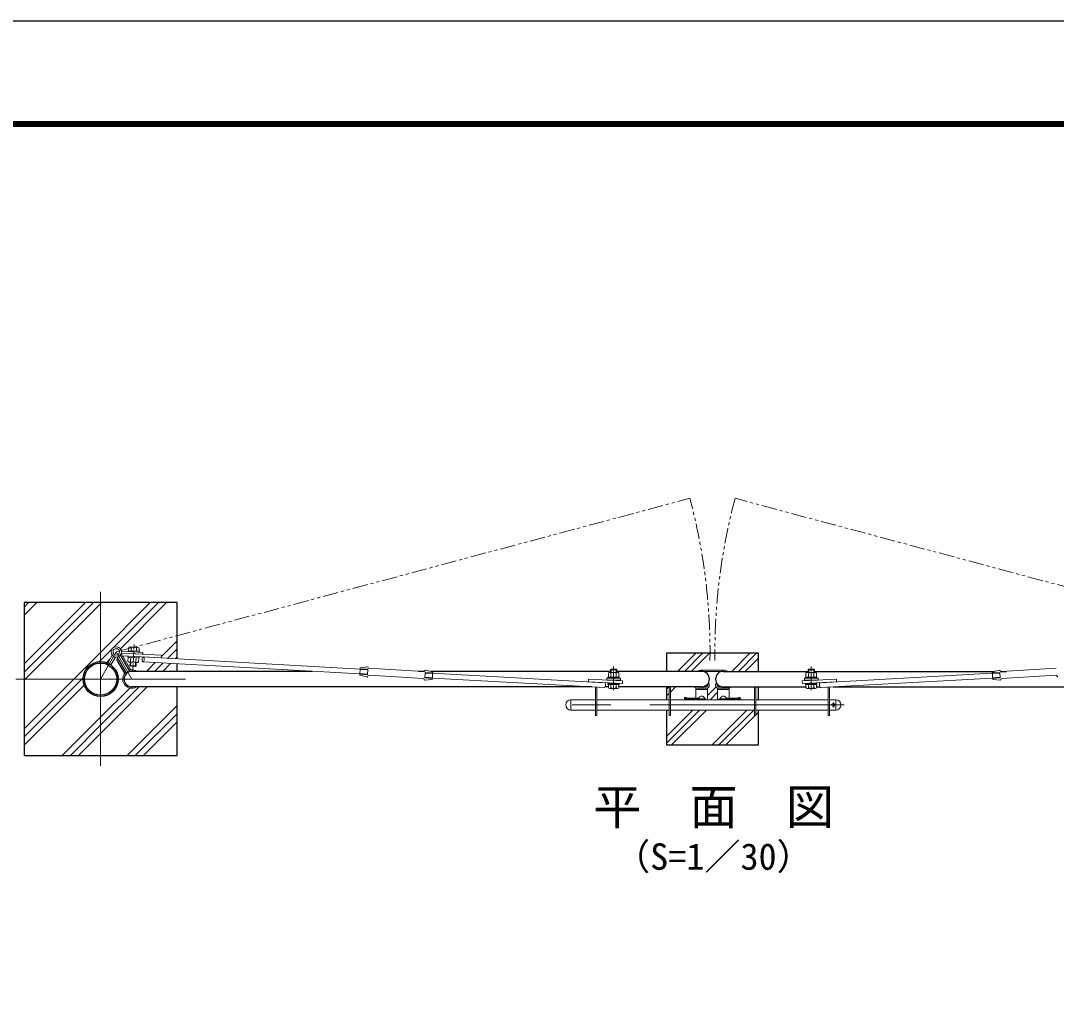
# Model space of a CAD drawing. Units: millimetres, scale not verified. Extents: x -6300 to 6300, y -4455 to 4455.
# Drawn here: x -3582 to -198, y 1215 to 4455 of the extents above; entities that cross this region are included whole.
import ezdxf
from ezdxf.enums import TextEntityAlignment as Align

# ---------------------------------------------------------------- set-up
doc = ezdxf.new("R2010")
doc.units = ezdxf.units.MM
doc.header["$LTSCALE"] = 20
for name, pattern in [('USER1', [50.8, 31.75, -6.35, 6.35, -6.35]), ('USER2', [5, 2.5, -0.5, 0.5, -0.5, 0.5, -0.5]), ('USER3', [1.125, 0.75, -0.125, 0.125, -0.125])]:
    doc.linetypes.add(name, pattern=pattern)
for name, color, linetype, lineweight in [('0-0_D-DCR-HCH', 7, 'Continuous', 13), ('0-1_D-STR1', 1, 'Continuous', 25), ('0-2_D-BMK', 2, 'USER1', 13), ('0-3_D-TTL-TXT', 7, 'Continuous', 25), ('0-4_D-STR3', 3, 'Continuous', 13), ('0-5_D-STR4', 7, 'Continuous', 25), ('0-C_D-TTL', 7, 'Continuous', 25)]:
    doc.layers.add(name, color=color, linetype=linetype, lineweight=lineweight)
doc.styles.add('ＭＳ ゴシック', font='')
doc.styles.get('ＭＳ ゴシック').set_extended_font_data('MS Gothic')

msp = doc.modelspace()

# ---------------------------------------------------------------- linework, layer by layer
at = {"layer": '0-0_D-DCR-HCH'}
for p, q in [((-3571.38, 2510.49), (-3530.09, 2551.78)), ((-3571.38, 2537), (-3556.6, 2551.78)), ((-3571.38, 2324.87), (-3344.47, 2551.78)), ((-3571.38, 2351.39), (-3370.99, 2551.78)), ((-3279.14, 2404.98), (-3132.34, 2551.78)), ((-3256.58, 2401.02), (-3105.82, 2551.78)), ((-3122.66, 2375.85), (-3071.38, 2427.12)), ((-3102.28, 2369.7), (-3071.38, 2400.61)), ((-3077.19, 2368.28), (-3071.38, 2374.09)), ((-1435.39, 2327.18), (-1375.79, 2386.78)), ((-1413.3, 2327.18), (-1353.69, 2386.78)), ((-1391.2, 2327.18), (-1331.6, 2386.78)), ((-1258.62, 2327.18), (-1199.01, 2386.78)), ((-1236.52, 2327.18), (-1176.92, 2386.78)), ((-1214.42, 2327.18), (-1171.38, 2370.22)), ((-3302.15, 2355.45), (-3290.72, 2366.88)), ((-3171.32, 2327.18), (-3142.75, 2355.76)), ((-3144.81, 2327.18), (-3117.63, 2354.36)), ((-3118.29, 2327.18), (-3092.51, 2352.96)), ((-3571.38, 2086.22), (-3375.14, 2282.46)), ((-1471.38, 2269.1), (-1464.1, 2276.38)), ((-1458.88, 2259.5), (-1442, 2276.38)), ((-1337.78, 2248.02), (-1309.67, 2276.13)), ((-1269.82, 2271.78), (-1269.8, 2271.8)), ((-1471.38, 2247), (-1463.38, 2255)), ((-1329.22, 2234.48), (-1304.98, 2258.72)), ((-1307.12, 2234.48), (-1304.98, 2236.62)), ((-1174.54, 2234.48), (-1171.38, 2237.64)), ((-3234.59, 2051.78), (-3071.38, 2214.99)), ((-1471.38, 2092.32), (-1363.22, 2200.48)), ((-1471.38, 2114.42), (-1385.32, 2200.48)), ((-1454.82, 2086.78), (-1341.12, 2200.48)), ((-1322.24, 2086.78), (-1208.54, 2200.48)), ((-1300.14, 2086.78), (-1186.44, 2200.48)), ((-3208.08, 2051.78), (-3071.38, 2188.47)), ((-1278.04, 2086.78), (-1182.35, 2182.48)), ((-1179.38, 2185.44), (-1171.38, 2193.44)), ((-3181.56, 2051.78), (-3071.38, 2161.96))]:
    msp.add_line(p, q, dxfattribs=at)
for points in [[(-3571.38, 2298.35), (-3567.95, 2301.78), (-3321.38, 2548.35), (-3317.95, 2551.78)], [(-3571.38, 2139.26), (-3408.86, 2301.78), (-3321.38, 2389.26), (-3158.86, 2551.78)], [(-3325.55, 2358.56), (-3321.38, 2362.74), (-3284.45, 2399.67)], [(-3571.38, 2112.74), (-3382.34, 2301.78), (-3378.17, 2305.95)], [(-3446.72, 2051.78), (-3321.38, 2177.12), (-3225.86, 2272.65)], [(-3420.21, 2051.78), (-3321.38, 2150.61), (-3195.61, 2276.38)], [(-3393.69, 2051.78), (-3321.38, 2124.09), (-3169.09, 2276.38)]]:
    msp.add_lwpolyline(points, dxfattribs=at)
at = {"layer": '0-1_D-STR1'}
for p, q in [((-2629.45, 2327.18), (-3218.98, 2327.18)), ((-2262.85, 2327.18), (-2282.92, 2327.18)), ((-1654.38, 2327.18), (-2242.33, 2327.18)), ((-1356.78, 2327.18), (-1634.38, 2327.18)), ((-1285.98, 2327.18), (-1008.38, 2327.18)), ((-988.38, 2327.18), (-400.43, 2327.18)), ((-379.91, 2327.18), (-359.84, 2327.18)), ((-1716.98, 2276.38), (-3218.98, 2276.38)), ((-1661.68, 2276.38), (-1672.26, 2276.38)), ((-1356.78, 2276.38), (-1627.08, 2276.38)), ((-1285.98, 2276.38), (-1015.68, 2276.38)), ((-981.08, 2276.38), (-970.5, 2276.38)), ((-925.78, 2276.38), (576.22, 2276.38))]:
    msp.add_line(p, q, dxfattribs=at)
for radius in [57.15, 52.65]:
    msp.add_circle((-3321.38, 2301.78), radius, dxfattribs=at)
for centre, start, end in [((-3218.98, 2301.78), 90, 270), ((-1356.78, 2301.78), 270, 90), ((-1285.98, 2301.78), 90, 270)]:
    msp.add_arc(centre, 25.4, start, end, dxfattribs=at)
at = {"layer": '0-2_D-BMK', "linetype": 'USER2'}
for p, q in [((-3270.06, 2390.68), (-1395.47, 2892.97)), ((627.29, 2390.68), (-1247.29, 2892.97))]:
    msp.add_line(p, q, dxfattribs=at)
at = {"layer": '0-2_D-BMK'}
for p, q in [((-3321.38, 2017.67), (-3321.38, 2587.6)), ((-3270.06, 2390.68), (-3321.38, 2301.78)), ((-3270.06, 2390.68), (-3218.98, 2301.78)), ((-3598.03, 2301.78), (-3043.96, 2301.78)), ((-1414.2, 2236.78), (-1342.72, 2236.78)), ((-1228.56, 2236.78), (-1300.05, 2236.78)), ((-891.13, 2217.48), (-1811.13, 2217.48)), ((-926.13, 2209.33), (-926.13, 2225.55))]:
    msp.add_line(p, q, dxfattribs=at)
at = {"layer": '0-2_D-BMK', "linetype": 'USER2'}
for centre, start, end in [((-3270.06, 2390.68), 359.17812, 15), ((627.29, 2390.68), 165, 180.82188)]:
    msp.add_arc(centre, 1940.71, start, end, dxfattribs=at)
at = {"layer": '0-4_D-STR3'}
for p, q in [((-3229.46, 2404.99), (-3230.03, 2394.49)), ((-3199.08, 2405.83), (-3225.02, 2407.24)), ((-3220.85, 2404.52), (-3221.42, 2394.02)), ((-3203.51, 2403.58), (-3204.09, 2393.08)), ((-3283.2, 2379.9), (-3298, 2354.27)), ((-3272.81, 2373.9), (-3287.61, 2348.27)), ((-3226.49, 2326.9), (-3256.93, 2379.87)), ((-3183.35, 2382.93), (-3253.24, 2386.75)), ((-3249.11, 2377.31), (-3253.01, 2375.07)), ((-3227.36, 2330.42), (-3253.01, 2375.07)), ((-3183.02, 2388.92), (-3252.92, 2392.74)), ((-3223.46, 2332.67), (-3249.11, 2377.31)), ((-3232.37, 2373.67), (-3232.22, 2376.66)), ((-3232.37, 2373.67), (-3195.42, 2371.75)), ((-3232.22, 2376.66), (-3195.27, 2374.75)), ((-3231.93, 2360.16), (-3231.2, 2373.65)), ((-3231.38, 2391.52), (-3231.23, 2394.51)), ((-3231.38, 2391.52), (-3194.43, 2389.6)), ((-3231.23, 2394.51), (-3194.28, 2392.6)), ((-3196.65, 2371.77), (-3231.2, 2373.65)), ((-3231.04, 2376.6), (-3196.45, 2374.81)), ((-3230.05, 2394.45), (-3195.46, 2392.66)), ((-3195.48, 2392.61), (-3230.03, 2394.49)), ((-3223.32, 2359.69), (-3222.59, 2373.18)), ((-3205.99, 2358.75), (-3205.25, 2372.24)), ((-3197.38, 2358.28), (-3196.65, 2371.77)), ((-3194.91, 2403.11), (-3195.48, 2392.61)), ((-3195.42, 2371.75), (-3195.27, 2374.75)), ((-3194.43, 2389.6), (-3194.28, 2392.6)), ((-3183.02, 2388.92), (-3183.35, 2382.93)), ((-3265.15, 2368.09), (-3269.05, 2365.85)), ((-3243.41, 2321.21), (-3269.05, 2365.85)), ((-3239.5, 2323.45), (-3265.15, 2368.09)), ((-3201.82, 2356.03), (-3227.76, 2357.44)), ((-3224.76, 2357.28), (-3225.35, 2346.36)), ((-3225.35, 2346.32), (-3223.31, 2344.04)), ((-3205.38, 2345.23), (-3225.35, 2346.32)), ((-3222.6, 2357.16), (-3223.31, 2344.08)), ((-3207.66, 2343.19), (-3223.31, 2344.04)), ((-3206.95, 2356.31), (-3207.66, 2343.23)), ((-3205.38, 2345.23), (-3207.66, 2343.19)), ((-3204.79, 2356.19), (-3205.38, 2345.27)), ((-1662.88, 2307.77), (-1625.88, 2307.79)), ((-1662.88, 2304.77), (-1662.88, 2307.77)), ((-1662.88, 2304.77), (-1625.88, 2304.79)), ((-1661.68, 2321.29), (-1661.68, 2307.78)), ((-1631.39, 2323.78), (-1657.37, 2323.78)), ((-1654.38, 2332.28), (-1652.22, 2334.44)), ((-1654.38, 2323.78), (-1654.38, 2332.28)), ((-1634.38, 2332.28), (-1654.38, 2332.28)), ((-1653.06, 2321.29), (-1653.06, 2307.78)), ((-1636.55, 2334.44), (-1652.22, 2334.44)), ((-1652.22, 2323.78), (-1652.22, 2334.44)), ((-1636.55, 2323.78), (-1636.55, 2334.44)), ((-1634.38, 2332.28), (-1636.55, 2334.44)), ((-1635.7, 2321.29), (-1635.7, 2307.78)), ((-1634.38, 2323.78), (-1634.38, 2332.28)), ((-1627.08, 2321.29), (-1627.08, 2307.78)), ((-1625.88, 2304.79), (-1625.88, 2307.79)), ((-1622.38, 2304.78), (-1622.38, 2298.78)), ((-1622.38, 2304.78), (-1622.38, 2298.78)), ((-1285.98, 2331.48), (-1356.78, 2331.48)), ((-1285.98, 2327.18), (-1356.78, 2327.18)), ((-1020.38, 2304.78), (-1020.38, 2298.78)), ((-1020.38, 2304.78), (-1020.38, 2298.78)), ((-1016.88, 2304.79), (-1016.88, 2307.79)), ((-979.88, 2307.77), (-1016.88, 2307.79)), ((-979.88, 2304.77), (-1016.88, 2304.79)), ((-1015.68, 2321.29), (-1015.68, 2307.78)), ((-1011.37, 2323.78), (-985.39, 2323.78)), ((-1008.38, 2332.28), (-1006.22, 2334.44)), ((-1008.38, 2323.78), (-1008.38, 2332.28)), ((-1008.38, 2332.28), (-988.38, 2332.28)), ((-1007.06, 2321.29), (-1007.06, 2307.78)), ((-1006.22, 2334.44), (-990.55, 2334.44)), ((-1006.22, 2323.78), (-1006.22, 2334.44)), ((-990.55, 2323.78), (-990.55, 2334.44)), ((-988.38, 2332.28), (-990.55, 2334.44)), ((-989.7, 2321.29), (-989.7, 2307.78)), ((-988.38, 2323.78), (-988.38, 2332.28)), ((-981.08, 2321.29), (-981.08, 2307.78)), ((-979.88, 2304.77), (-979.88, 2307.77)), ((-3204.91, 2275.28), (-3205.54, 2276.38)), ((-1703.88, 2182.48), (-1703.88, 2275.65)), ((-1699.38, 2182.48), (-1699.38, 2275.4)), ((-1622.38, 2298.78), (-1666.38, 2298.78)), ((-1622.38, 2298.78), (-1666.38, 2298.78)), ((-1662.88, 2287.43), (-1625.88, 2287.45)), ((-1662.88, 2284.43), (-1662.88, 2287.43)), ((-1662.88, 2284.43), (-1625.88, 2284.45)), ((-1661.68, 2273.94), (-1661.68, 2284.45)), ((-1631.39, 2271.45), (-1657.37, 2271.45)), ((-1653.06, 2273.94), (-1653.06, 2284.45)), ((-1635.7, 2273.94), (-1635.7, 2284.45)), ((-1627.08, 2273.94), (-1627.08, 2284.45)), ((-1625.88, 2284.45), (-1625.88, 2287.45)), ((-1463.38, 2182.48), (-1463.38, 2276.38)), ((-1458.88, 2182.48), (-1458.88, 2276.38)), ((-1375.78, 2234.48), (-1375.78, 2271.78)), ((-1375.78, 2271.78), (-1337.78, 2271.78)), ((-1340.78, 2276.28), (-1372.78, 2276.28)), ((-1340.78, 2271.78), (-1372.78, 2271.78)), ((-1337.78, 2234.48), (-1337.78, 2271.78)), ((-1336.28, 2280.78), (-1336.28, 2286.78)), ((-1331.78, 2286.78), (-1336.28, 2286.78)), ((-1331.78, 2280.78), (-1331.78, 2286.78)), ((-1310.98, 2280.78), (-1310.98, 2286.78)), ((-1310.98, 2286.78), (-1306.48, 2286.78)), ((-1306.48, 2280.78), (-1306.48, 2286.78)), ((-1304.98, 2234.48), (-1304.98, 2271.78)), ((-1266.98, 2271.78), (-1304.98, 2271.78)), ((-1302.91, 2276.38), (-1285.98, 2276.38)), ((-1301.98, 2271.78), (-1269.98, 2271.78)), ((-1285.98, 2276.38), (-1285.78, 2276.38)), ((-1285.98, 2276.38), (-1285.98, 2272.08)), ((-1270.75, 2276.28), (-1269.98, 2276.28)), ((-1266.98, 2234.48), (-1266.98, 2271.78)), ((-1183.88, 2182.48), (-1183.88, 2276.38)), ((-1179.38, 2182.48), (-1179.38, 2276.38)), ((-1020.38, 2298.78), (-976.38, 2298.78)), ((-1020.38, 2298.78), (-976.38, 2298.78)), ((-1016.88, 2284.45), (-1016.88, 2287.45)), ((-979.88, 2287.43), (-1016.88, 2287.45)), ((-979.88, 2284.43), (-1016.88, 2284.45)), ((-1015.68, 2273.94), (-1015.68, 2284.45)), ((-1011.37, 2271.45), (-985.39, 2271.45)), ((-1007.06, 2273.94), (-1007.06, 2284.45)), ((-989.7, 2273.94), (-989.7, 2284.45)), ((-981.08, 2273.94), (-981.08, 2284.45)), ((-979.88, 2284.43), (-979.88, 2287.43)), ((-943.38, 2182.48), (-943.38, 2275.4)), ((-938.88, 2182.48), (-938.88, 2275.65)), ((-1784.13, 2234.48), (-1784.13, 2200.48)), ((-1784.13, 2234.48), (-1784.13, 2200.48)), ((-1703.88, 2234.48), (-1784.13, 2234.48)), ((-1463.38, 2234.48), (-1699.38, 2234.48)), ((-1183.88, 2234.48), (-1458.88, 2234.48)), ((-1412.28, 2234.48), (-1412.28, 2241.78)), ((-1412.28, 2241.78), (-1406.28, 2241.78)), ((-1412.28, 2239.78), (-1365.79, 2239.78)), ((-1406.28, 2234.48), (-1406.28, 2241.78)), ((-1375.78, 2267.28), (-1337.78, 2267.28)), ((-1364.29, 2267.28), (-1349.27, 2267.28)), ((-1266.98, 2267.28), (-1304.98, 2267.28)), ((-1230.48, 2239.78), (-1276.97, 2239.78)), ((-1236.48, 2234.48), (-1236.48, 2241.78)), ((-1230.48, 2241.78), (-1236.48, 2241.78)), ((-1230.48, 2234.48), (-1230.48, 2241.78)), ((-943.38, 2234.48), (-1179.38, 2234.48)), ((-918.13, 2234.48), (-938.88, 2234.48)), ((-918.13, 2234.48), (-918.13, 2200.48)), ((-1703.88, 2200.48), (-1784.13, 2200.48)), ((-1463.38, 2200.48), (-1699.38, 2200.48)), ((-1183.88, 2200.48), (-1458.88, 2200.48)), ((-943.38, 2200.48), (-1179.38, 2200.48)), ((-918.13, 2200.48), (-938.88, 2200.48)), ((-1699.38, 2182.48), (-1703.88, 2182.48)), ((-1463.38, 2182.48), (-1458.88, 2182.48)), ((-1179.38, 2182.48), (-1183.88, 2182.48)), ((-943.38, 2182.48), (-938.88, 2182.48))]:
    msp.add_line(p, q, dxfattribs=at)
at = {"layer": '0-4_D-STR3', "color": 2, "linetype": 'USER3'}
for p, q in [((-3211.63, 2415.47), (-3216.32, 2328.25)), ((-1644.38, 2265.66), (-1644.38, 2342.53)), ((-998.38, 2265.66), (-998.38, 2342.53))]:
    msp.add_line(p, q, dxfattribs=at)
at = {"layer": '0-4_D-STR3', "color": 4}
for p, q in [((-3251.9, 2377.74), (-3251.43, 2386.65)), ((-3122.92, 2370.87), (-3251.9, 2377.74)), ((-3122.45, 2379.89), (-3251.43, 2386.65)), ((-3181.87, 2374.11), (-2472.89, 2334.6)), ((-3122.92, 2370.87), (-3122.45, 2379.89)), ((-3182.52, 2357.97), (-2473.87, 2318.52)), ((-2474.13, 2314.16), (-2472.63, 2339.02)), ((-2472.84, 2335.57), (-2447.88, 2334.06)), ((-2472.63, 2339.02), (-2447.41, 2341.91)), ((-2265.76, 2326.14), (-2445.19, 2337.04)), ((-377, 2326.14), (-197.57, 2337.04)), ((-2474.13, 2314.16), (-2449.44, 2308.25)), ((-2473.92, 2317.61), (-2448.97, 2316.1)), ((-2473.79, 2319.77), (-2448.84, 2318.26)), ((-2472.97, 2333.41), (-2448.01, 2331.9)), ((-2448.97, 2316.1), (-2447.88, 2334.06)), ((-2267.11, 2303.88), (-2443.38, 2314.55)), ((-2261.98, 2305.7), (-2260.9, 2323.67)), ((-2237.03, 2304.19), (-2261.98, 2305.7)), ((-2236.9, 2306.36), (-2261.85, 2307.87)), ((-2236.08, 2319.99), (-2261.03, 2321.5)), ((-2235.94, 2322.16), (-2260.9, 2323.67)), ((-2235.74, 2325.6), (-2260.42, 2331.51)), ((-2237.24, 2300.75), (-2235.74, 2325.6)), ((-2236.96, 2305.33), (-1675.05, 2274.05)), ((-2235.99, 2321.4), (-1674.28, 2290.1)), ((-1726.8, 2292.94), (-1726.32, 2301.92)), ((-406.77, 2321.4), (-968.48, 2290.1)), ((-405.8, 2305.33), (-967.71, 2274.05)), ((-915.96, 2292.94), (-916.44, 2301.92)), ((-407.02, 2325.6), (-382.34, 2331.51)), ((-405.52, 2300.75), (-407.02, 2325.6)), ((-406.82, 2322.16), (-381.86, 2323.67)), ((-406.69, 2319.99), (-381.73, 2321.5)), ((-405.86, 2306.36), (-380.91, 2307.87)), ((-405.73, 2304.19), (-380.78, 2305.7)), ((-380.78, 2305.7), (-381.86, 2323.67)), ((-375.65, 2303.88), (-199.38, 2314.55)), ((-2237.24, 2300.75), (-2262.46, 2297.86)), ((-1726.8, 2292.94), (-1615.55, 2286.89)), ((-915.96, 2292.94), (-1027.21, 2286.89)), ((-405.52, 2300.75), (-380.3, 2297.86))]:
    msp.add_line(p, q, dxfattribs=at)
at = {"layer": '0-4_D-STR3'}
for points in [[(-3226.49, 2326.9), (-3236.9, 2320.92), (-3267.33, 2373.9)], [(-1622.38, 2304.78), (-1666.38, 2304.78), (-1666.38, 2298.78)], [(-1622.38, 2304.78), (-1666.38, 2304.78), (-1666.38, 2298.78)], [(-1020.38, 2304.78), (-976.38, 2304.78), (-976.38, 2298.78)], [(-1020.38, 2304.78), (-976.38, 2304.78), (-976.38, 2298.78)]]:
    msp.add_lwpolyline(points, dxfattribs=at)
at = {"layer": '0-4_D-STR3', "color": 4}
for points in [[(-1615.55, 2286.89), (-1615.07, 2295.88), (-1726.32, 2301.92)], [(-1027.21, 2286.89), (-1027.69, 2295.88), (-916.44, 2301.92)]]:
    msp.add_lwpolyline(points, dxfattribs=at)
at = {"layer": '0-4_D-STR3'}
for centre, radius in [((-3270.06, 2390.68), 17), ((-3270.06, 2390.68), 10.6), ((-926.13, 2217.48), 5)]:
    msp.add_circle(centre, radius, dxfattribs=at)
for centre, radius, start, end in [((-3225.29, 2402.27), 4.98, 26.88844, 146.88844), ((-3212.94, 2390.17), 16.39, 54.90126, 118.87562), ((-3199.35, 2400.86), 4.98, 26.88844, 146.88844), ((-3227.49, 2362.41), 4.98, 206.88844, 326.88844), ((-3213.9, 2373.1), 16.39, 234.90126, 298.87562), ((-3201.55, 2361), 4.98, 206.88844, 326.88844), ((-3218.98, 2301.78), 30, 144.83203, 297.96879), ((-3218.98, 2301.78), 25.5, 144.83203, 275.07586), ((-3245.14, 2320.21), 2, 324.83203, 29.87901), ((-3245.14, 2320.21), 6.5, 324.83203, 29.87901), ((-3221.73, 2333.66), 6.5, 209.87901, 274.92599), ((-3221.73, 2333.66), 2, 209.87901, 274.92599), ((-3218.98, 2301.78), 30, 57.85095, 94.92599), ((-3218.98, 2301.78), 25.5, 84.92414, 94.92599), ((-1657.37, 2318.8), 4.98, 30, 150), ((-1644.38, 2307.39), 16.39, 58.01282, 121.98718), ((-1631.39, 2318.8), 4.98, 30, 150), ((-1356.78, 2301.78), 29.7, 90, 121.21608), ((-1285.98, 2301.78), 29.7, 58.78392, 90), ((-1011.37, 2318.8), 4.98, 30, 150), ((-998.38, 2307.39), 16.39, 58.01282, 121.98718), ((-985.39, 2318.8), 4.98, 30, 150), ((-1657.37, 2276.43), 4.98, 210, 330), ((-1644.38, 2287.84), 16.39, 238.01282, 301.98718), ((-1631.39, 2276.43), 4.98, 210, 330), ((-1372.78, 2280.78), 9, 209.28948, 270), ((-1372.78, 2280.78), 4.5, 258.0821, 270), ((-1340.78, 2280.78), 9, 270, 0), ((-1340.78, 2280.78), 4.5, 270, 0), ((-1301.98, 2280.78), 9, 180, 255.23967), ((-1301.98, 2280.78), 4.5, 180, 258.0821), ((-1301.98, 2280.78), 9, 255.23967, 270), ((-1285.98, 2301.78), 29.7, 270, 301.21608), ((-1269.98, 2280.78), 9, 270, 330.71052), ((-1269.98, 2280.78), 4.5, 270, 281.9179), ((-1011.37, 2276.43), 4.98, 210, 330), ((-998.38, 2287.84), 16.39, 238.01282, 301.98718), ((-985.39, 2276.43), 4.98, 210, 330), ((-1784.13, 2217.48), 17, 90, 270), ((-1356.78, 2236.78), 9.5, 345.97052, 194.02948), ((-1285.98, 2236.78), 9.5, 345.97052, 194.02948), ((-918.13, 2217.48), 17, 270, 90)]:
    msp.add_arc(centre, radius, start, end, dxfattribs=at)
at = {"layer": '0-4_D-STR3', "color": 4}
for centre, radius, start, end in [((-2441.71, 2341.56), 5.71, 176.54238, 232.39458), ((-2441.79, 2306.96), 7.75, 101.78941, 170.40332), ((-2268.16, 2298.2), 5.71, 356.54238, 86.54238), ((-2266.12, 2331.85), 5.71, 266.54238, 356.54238), ((-376.64, 2331.85), 5.71, 183.45762, 273.45762), ((-374.6, 2298.2), 5.71, 93.45762, 183.45762), ((-200.97, 2306.96), 7.75, 9.59668, 78.21059)]:
    msp.add_arc(centre, radius, start, end, dxfattribs=at)
msp.add_ellipse((-3182.29, 2365.98), major_axis=(-0.52, -8.02), ratio=0.462058, dxfattribs=at)
for centre, major_axis, start_param, end_param in [((-1674.67, 2282.07), (-0.38, -8.03), 6.2831853, 9.424778), ((-968.1, 2282.07), (0.38, -8.03), 3.1415927, 6.2831853)]:
    msp.add_ellipse(centre, major_axis=major_axis, ratio=0.462058, start_param=start_param, end_param=end_param, dxfattribs=at)
at = {"layer": '0-5_D-STR4'}
for p, q in [((-3071.38, 2327.18), (-3071.38, 2351.78)), ((-1471.38, 2276.38), (-1471.38, 2234.48)), ((-1171.38, 2234.48), (-1171.38, 2276.38))]:
    msp.add_line(p, q, dxfattribs=at)
for points in [[(-3571.38, 2551.78), (-3571.38, 2051.78), (-3071.38, 2051.78), (-3071.38, 2276.38)], [(-3071.38, 2367.95), (-3071.38, 2551.78), (-3571.38, 2551.78)], [(-1171.38, 2327.18), (-1171.38, 2386.78), (-1471.38, 2386.78), (-1471.38, 2327.18)], [(-1471.38, 2200.48), (-1471.38, 2086.78), (-1171.38, 2086.78), (-1171.38, 2200.48)]]:
    msp.add_lwpolyline(points, dxfattribs=at)
at = {"layer": '0-C_D-TTL', "color": 2}
msp.add_lwpolyline([(-6300, 4455), (6300, 4455), (6300, -4455), (-6300, -4455)], close=True, dxfattribs=at)
at = {"layer": '0-C_D-TTL'}
for points in [[(-5895, 4125), (5895, 4125), (5895, -4125), (-5895, -4125)], [(-5891.25, 4121.25), (5891.25, 4121.25), (5891.25, -4121.25), (-5891.25, -4121.25)], [(-5887.5, 4117.5), (5887.5, 4117.5), (5887.5, -4117.5), (-5887.5, -4117.5)], [(-5883.75, 4113.75), (5883.75, 4113.75), (5883.75, -4113.75), (-5883.75, -4113.75)], [(-5880, 4110), (5880, 4110), (5880, -4110), (-5880, -4110)]]:
    msp.add_lwpolyline(points, close=True, dxfattribs=at)

# ---------------------------------------------------------------- texts
at = {"layer": '0-3_D-TTL-TXT', "style": 'ＭＳ ゴシック'}
for s, height, p in [('平\u3000面\u3000図', 115.4, (-1711.23, 1791.93)), ('（S=1／30）', 86.66, (-1643, 1652.13))]:
    msp.add_text(s, height=height, dxfattribs=at).set_placement(p, align=Align.BOTTOM_LEFT)

doc.saveas('drawing.dxf')
